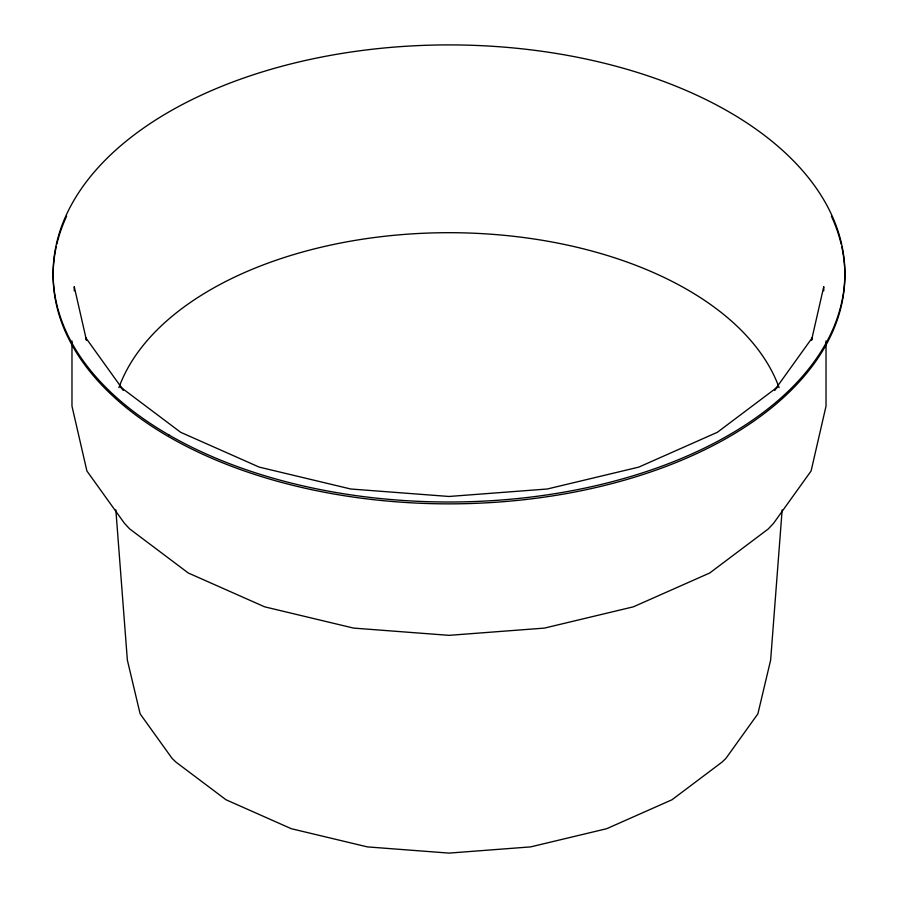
<?xml version="1.0" encoding="UTF-8"?>
<svg xmlns="http://www.w3.org/2000/svg" width="898" height="898" viewBox="0 0 898 898"><rect width="100%" height="100%" fill="white"/><g stroke="black" fill="none" stroke-linecap="round" stroke-linejoin="round"><path stroke-width="1.35" d="M782.147 509.884L770.641 660.097L757.878 713.843L725.932 758.372L722.093 762.065L671.985 799.77L606.678 828.708L530.617 846.893L449 853.1L367.383 846.893L291.322 828.708L226.015 799.77L175.907 762.065L172.068 758.372L140.122 713.843L127.359 660.097L115.853 509.884M811.612 339.927L823.758 286.664L823.758 290.829M811.567 340.275L812.151 337.884L774.592 390.237L777.679 386.915L717.367 432.286L638.77 467.117L547.23 489.006L449 496.471L350.77 489.006L259.23 467.117L180.633 432.286L120.321 386.915L123.408 390.237L85.849 337.884L86.433 340.275M86.388 339.927L74.242 286.664L74.242 290.829M826.025 340.937L826.025 406.132L811.096 470.979L773.649 523.186L768.34 528.9L709.734 572.991L633.371 606.824L544.435 628.095L449 635.346L353.565 628.095L264.629 606.824L188.266 572.991L129.66 528.9L124.351 523.186L86.904 470.979L71.975 406.132L71.975 340.937M118.906 387.655A337.188 194.675 0 0 1 449 232.694A337.188 194.675 0 0 1 779.094 387.655M841.785 246.827A395.872 228.552 0 0 1 449 503.857A395.872 228.552 0 0 1 56.215 246.827M56.832 244.11A395.872 228.552 0 0 1 66.62 216.149M831.38 216.149A395.872 228.552 0 0 1 841.168 244.11M169.082 435.07A395.872 228.552 0 0 0 831.38 332.608A395.872 228.552 0 0 0 346.538 52.69A395.872 228.552 0 0 0 169.082 435.07"/></g></svg>
